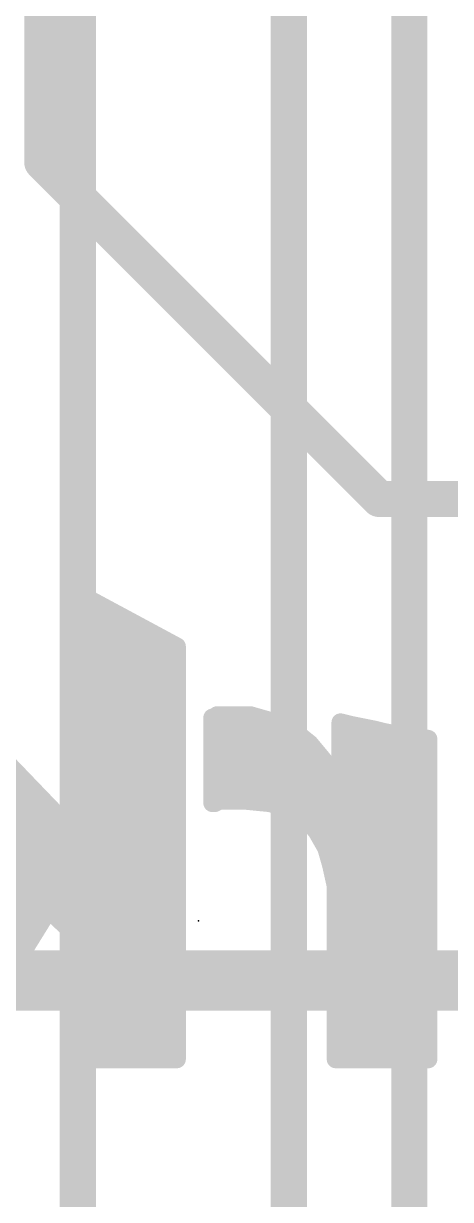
# Model space of a CAD drawing. Extents: x -41 to 66, y -18 to 51.
# Drawn here: x 6.121 to 7.92, y 35.147 to 40.104 of the extents above; entities that cross this region are included whole.
import ezdxf

# ---------------------------------------------------------------- set-up
doc = ezdxf.new("R2010")
doc.units = 0
for name, color, linetype in [('1', 12, 'CONTINUOUS'), ('16', 132, 'CONTINUOUS'), ('21', 41, 'CONTINUOUS'), ('22', 40, 'CONTINUOUS'), ('24', 53, 'CONTINUOUS')]:
    doc.layers.add(name, color=color, linetype=linetype)

msp = doc.modelspace()

# ---------------------------------------------------------------- linework, layer by layer
at = {"layer": '1', "const_width": 0.1524}
for points in [[(6.2, 42.62), (6.2, 39.52)], [(6.2, 39.52), (7.62, 38.1)], [(7.62, 38.1), (13.97, 38.1)]]:
    msp.add_lwpolyline(points, dxfattribs=at)
at = {"layer": '1', "const_width": 0.0762}
for points in [[(6.2269, 39.5469, 1), (6.1731, 39.4931)], [(6.1619, 39.52, 1), (6.2381, 39.52)], [(7.62, 38.1381, 1), (7.62, 38.0619)], [(7.5931, 38.0731, 1), (7.6469, 38.1269)]]:
    msp.add_lwpolyline(points, format="xyb", dxfattribs=at)
at = {"layer": '16', "const_width": 0.1524}
for points in [[(6.35, 44.45), (6.35, 26.162)], [(7.239, 42.799), (7.239, 26.67)], [(7.747, 40.767), (7.747, 28.067)]]:
    msp.add_lwpolyline(points, dxfattribs=at)
at = {"layer": '21', "const_width": 0.254}
msp.add_lwpolyline([(0.5, 36.07), (10.5, 36.07)], dxfattribs=at)
at = {"layer": '22', "const_width": 0.0762}
for points in [[(6.767, 37.478), (6.377, 37.688)], [(6.377, 37.688), (6.377, 36.648)], [(6.377, 37.6428), (6.4609, 37.6428)], [(6.377, 37.5666), (6.6025, 37.5666)], [(6.377, 37.4904), (6.744, 37.4904)], [(6.767, 35.738), (6.767, 37.478)], [(6.377, 37.4142), (6.767, 37.4142)], [(6.377, 37.338), (6.767, 37.338)], [(6.377, 37.2618), (6.767, 37.2618)], [(6.377, 36.648), (5.887, 37.158)], [(6.377, 37.1856), (6.767, 37.1856)], [(6.927, 37.178), (6.917, 37.178)], [(6.917, 37.178), (6.917, 36.818)], [(6.937, 37.188), (6.927, 37.178)], [(6.9346, 37.1856), (7.0854, 37.1856)], [(7.077, 37.188), (6.937, 37.188)], [(7.147, 37.168), (7.077, 37.188)], [(7.207, 37.148), (7.147, 37.168)], [(7.277, 37.108), (7.207, 37.148)], [(7.497, 37.148), (7.457, 37.158)], [(7.457, 37.158), (7.457, 36.888)], [(7.597, 37.128), (7.497, 37.148)], [(6.377, 37.1094), (6.767, 37.1094)], [(6.917, 37.1094), (7.2746, 37.1094)], [(7.327, 37.068), (7.277, 37.108)], [(7.457, 37.1094), (7.68, 37.1094)], [(7.637, 37.118), (7.597, 37.128)], [(7.687, 37.108), (7.637, 37.118)], [(7.737, 37.108), (7.687, 37.108)], [(7.777, 37.098), (7.737, 37.108)], [(7.827, 37.088), (7.777, 37.098)], [(7.377, 37.008), (7.327, 37.068)], [(7.827, 35.738), (7.827, 37.088)], [(6.377, 37.0332), (6.767, 37.0332)], [(6.917, 37.0332), (7.356, 37.0332)], [(7.417, 36.958), (7.377, 37.008)], [(7.457, 37.0332), (7.827, 37.0332)], [(6.377, 36.957), (6.767, 36.957)], [(6.917, 36.957), (7.4176, 36.957)], [(7.457, 36.888), (7.417, 36.958)], [(7.457, 36.957), (7.827, 36.957)], [(5.7095, 36.8808), (6.1533, 36.8808)], [(6.377, 36.8808), (6.767, 36.8808)], [(6.917, 36.8808), (7.827, 36.8808)], [(5.7872, 36.8046), (6.2265, 36.8046)], [(6.377, 36.8046), (6.767, 36.8046)], [(6.917, 36.818), (6.927, 36.818)], [(6.927, 36.818), (6.947, 36.828)], [(6.947, 36.828), (7.057, 36.828)], [(7.057, 36.828), (7.157, 36.818)], [(7.157, 36.818), (7.237, 36.798)], [(7.2106, 36.8046), (7.827, 36.8046)], [(7.237, 36.798), (7.307, 36.758)], [(7.307, 36.758), (7.357, 36.698)], [(5.8649, 36.7284), (6.2998, 36.7284)], [(6.377, 36.7284), (6.767, 36.7284)], [(7.3317, 36.7284), (7.827, 36.7284)], [(5.9425, 36.6522), (6.373, 36.6522)], [(6.377, 36.6522), (6.767, 36.6522)], [(7.357, 36.698), (7.397, 36.628)], [(7.3832, 36.6522), (7.827, 36.6522)], [(7.397, 36.628), (7.417, 36.558)], [(5.9164, 36.576), (6.767, 36.576)], [(7.4119, 36.576), (7.827, 36.576)], [(7.417, 36.558), (7.437, 36.468)], [(5.8664, 36.4998), (6.767, 36.4998)], [(7.4299, 36.4998), (7.827, 36.4998)], [(7.437, 36.468), (7.437, 35.738)], [(5.8165, 36.4236), (6.767, 36.4236)], [(7.437, 36.4236), (7.827, 36.4236)], [(5.837, 35.738), (6.227, 36.368)], [(6.227, 36.368), (6.377, 36.228)], [(5.7665, 36.3474), (6.2142, 36.3474)], [(6.2491, 36.3474), (6.767, 36.3474)], [(7.437, 36.3474), (7.827, 36.3474)], [(5.7165, 36.2712), (6.1671, 36.2712)], [(6.3307, 36.2712), (6.767, 36.2712)], [(7.437, 36.2712), (7.827, 36.2712)], [(6.377, 36.228), (6.377, 35.738)], [(5.6666, 36.195), (6.1199, 36.195)], [(6.377, 36.195), (6.767, 36.195)], [(7.437, 36.195), (7.827, 36.195)], [(6.377, 36.1188), (6.767, 36.1188)], [(7.437, 36.1188), (7.827, 36.1188)], [(6.377, 36.0426), (6.767, 36.0426)], [(7.437, 36.0426), (7.827, 36.0426)], [(6.377, 35.9664), (6.767, 35.9664)], [(7.437, 35.9664), (7.827, 35.9664)], [(6.377, 35.8902), (6.767, 35.8902)], [(7.437, 35.8902), (7.827, 35.8902)], [(6.377, 35.814), (6.767, 35.814)], [(7.437, 35.814), (7.827, 35.814)], [(6.377, 35.738), (6.767, 35.738)], [(7.437, 35.738), (7.827, 35.738)]]:
    msp.add_lwpolyline(points, dxfattribs=at)
at = {"layer": '22', "const_width": 0.0381}
for points in [[(6.386, 37.7048, 1), (6.368, 37.6712)], [(6.3961, 37.688, 1), (6.358, 37.688)], [(6.377, 37.6619, 1), (6.377, 37.6238)], [(6.4609, 37.6238, 1), (6.4609, 37.6619)], [(6.377, 37.5857, 1), (6.377, 37.5476)], [(6.6025, 37.5476, 1), (6.6025, 37.5857)], [(6.377, 37.5095, 1), (6.377, 37.4714)], [(6.744, 37.4714, 1), (6.744, 37.5095)], [(6.7861, 37.478, 1), (6.748, 37.478)], [(6.758, 37.4612, 1), (6.776, 37.4948)], [(6.377, 37.4333, 1), (6.377, 37.3952)], [(6.767, 37.3952, 1), (6.767, 37.4333)], [(6.377, 37.3571, 1), (6.377, 37.319)], [(6.767, 37.319, 1), (6.767, 37.3571)], [(6.377, 37.2809, 1), (6.377, 37.2428)], [(6.767, 37.2428, 1), (6.767, 37.2809)], [(6.377, 37.2047, 1), (6.377, 37.1666)], [(6.767, 37.1666, 1), (6.767, 37.2047)], [(6.917, 37.1971, 1), (6.917, 37.159)], [(6.9361, 37.178, 1), (6.898, 37.178)], [(6.9135, 37.1915, 1), (6.9405, 37.1645)], [(6.9346, 37.2047, 1), (6.9346, 37.1666)], [(6.937, 37.2071, 1), (6.937, 37.169)], [(6.9505, 37.1745, 1), (6.9235, 37.2015)], [(6.927, 37.159, 1), (6.927, 37.1971)], [(7.0822, 37.2063, 1), (7.0718, 37.1697)], [(7.077, 37.169, 1), (7.077, 37.2071)], [(7.0854, 37.1666, 1), (7.0854, 37.2047)], [(7.153, 37.1861, 1), (7.141, 37.1499)], [(7.1418, 37.1497, 1), (7.1522, 37.1863)], [(7.2165, 37.1645, 1), (7.1975, 37.1315)], [(7.201, 37.1299, 1), (7.213, 37.1661)], [(7.4616, 37.1765, 1), (7.4524, 37.1395)], [(7.4761, 37.158, 1), (7.438, 37.158)], [(7.5007, 37.1667, 1), (7.4933, 37.1293)], [(7.4924, 37.1295, 1), (7.5016, 37.1665)], [(6.377, 37.1285, 1), (6.377, 37.0904)], [(6.767, 37.0904, 1), (6.767, 37.1285)], [(6.917, 37.1285, 1), (6.917, 37.0904)], [(7.2889, 37.1229, 1), (7.2651, 37.0931)], [(7.2675, 37.0915, 1), (7.2865, 37.1245)], [(7.2746, 37.0904, 1), (7.2746, 37.1285)], [(7.457, 37.1285, 1), (7.457, 37.0904)], [(7.6016, 37.1465, 1), (7.5924, 37.1095)], [(7.5933, 37.1093, 1), (7.6007, 37.1467)], [(7.6407, 37.1367, 1), (7.6333, 37.0993)], [(7.6324, 37.0995, 1), (7.6416, 37.1365)], [(7.687, 37.1271, 1), (7.687, 37.089)], [(7.68, 37.0904, 1), (7.68, 37.1285)], [(7.6833, 37.0893, 1), (7.6907, 37.1267)], [(7.7416, 37.1265, 1), (7.7324, 37.0895)], [(7.737, 37.089, 1), (7.737, 37.1271)], [(7.7807, 37.1167, 1), (7.7733, 37.0793)], [(7.7724, 37.0795, 1), (7.7816, 37.1165)], [(7.3416, 37.0802, 1), (7.3124, 37.0558)], [(7.3151, 37.0531, 1), (7.3389, 37.0829)], [(7.846, 37.088, 1), (7.8079, 37.088)], [(7.8233, 37.0693, 1), (7.8307, 37.1067)], [(6.377, 37.0523, 1), (6.377, 37.0142)], [(6.767, 37.0142, 1), (6.767, 37.0523)], [(6.917, 37.0523, 1), (6.917, 37.0142)], [(7.356, 37.0142, 1), (7.356, 37.0523)], [(7.3919, 37.0199, 1), (7.3621, 36.9961)], [(7.3624, 36.9958, 1), (7.3916, 37.0202)], [(7.457, 37.0523, 1), (7.457, 37.0142)], [(7.827, 37.0142, 1), (7.827, 37.0523)], [(6.377, 36.9761, 1), (6.377, 36.938)], [(6.767, 36.938, 1), (6.767, 36.9761)], [(6.917, 36.9761, 1), (6.917, 36.938)], [(7.4335, 36.9675, 1), (7.4005, 36.9485)], [(7.4021, 36.9461, 1), (7.4319, 36.9699)], [(7.4176, 36.938, 1), (7.4176, 36.9761)], [(7.457, 36.9761, 1), (7.457, 36.938)], [(7.827, 36.938, 1), (7.827, 36.9761)], [(6.1533, 36.8618, 1), (6.1533, 36.8999)], [(6.377, 36.8999, 1), (6.377, 36.8618)], [(6.767, 36.8618, 1), (6.767, 36.8999)], [(6.917, 36.8999, 1), (6.917, 36.8618)], [(7.438, 36.888, 1), (7.4761, 36.888)], [(7.4405, 36.8785, 1), (7.4735, 36.8975)], [(7.827, 36.8618, 1), (7.827, 36.8999)], [(6.2265, 36.7856, 1), (6.2265, 36.8237)], [(6.377, 36.8237, 1), (6.377, 36.7856)], [(6.767, 36.7856, 1), (6.767, 36.8237)], [(6.917, 36.8371, 1), (6.917, 36.799)], [(6.898, 36.818, 1), (6.9361, 36.818)], [(6.9185, 36.835, 1), (6.9355, 36.801)], [(6.927, 36.799, 1), (6.927, 36.8371)], [(6.947, 36.8471, 1), (6.947, 36.809)], [(6.9555, 36.811, 1), (6.9385, 36.845)], [(7.0589, 36.847, 1), (7.0551, 36.809)], [(7.057, 36.809, 1), (7.057, 36.8471)], [(7.1616, 36.8365, 1), (7.1524, 36.7995)], [(7.1551, 36.799, 1), (7.1589, 36.837)], [(7.2106, 36.8237, 1), (7.2106, 36.7856)], [(7.2465, 36.8145, 1), (7.2275, 36.7815)], [(7.827, 36.7856, 1), (7.827, 36.8237)], [(7.2324, 36.7795, 1), (7.2416, 36.8165)], [(7.3216, 36.7702, 1), (7.2924, 36.7458)], [(7.2975, 36.7415, 1), (7.3165, 36.7745)], [(6.2998, 36.7094, 1), (6.2998, 36.7475)], [(6.377, 36.7475, 1), (6.377, 36.7094)], [(6.767, 36.7094, 1), (6.767, 36.7475)], [(7.3317, 36.7475, 1), (7.3317, 36.7094)], [(7.827, 36.7094, 1), (7.827, 36.7475)], [(6.377, 36.6713, 1), (6.377, 36.6332)], [(6.373, 36.6332, 1), (6.373, 36.6713)], [(6.767, 36.6332, 1), (6.767, 36.6713)], [(7.3735, 36.7075, 1), (7.3405, 36.6885)], [(7.3424, 36.6858, 1), (7.3716, 36.7102)], [(7.3832, 36.6713, 1), (7.3832, 36.6332)], [(7.827, 36.6332, 1), (7.827, 36.6713)], [(6.358, 36.648, 1), (6.3961, 36.648)], [(6.3633, 36.6348, 1), (6.3907, 36.6612)], [(7.4153, 36.6332, 1), (7.3787, 36.6228)], [(7.3805, 36.6185, 1), (7.4135, 36.6375)], [(6.767, 36.557, 1), (6.767, 36.5951)], [(7.4119, 36.5951, 1), (7.4119, 36.557)], [(7.4356, 36.5621, 1), (7.3984, 36.5539)], [(7.827, 36.557, 1), (7.827, 36.5951)], [(7.3987, 36.5528, 1), (7.4353, 36.5632)], [(6.767, 36.4808, 1), (6.767, 36.5189)], [(7.4299, 36.5189, 1), (7.4299, 36.4808)], [(7.4561, 36.468, 1), (7.418, 36.468)], [(7.4184, 36.4639, 1), (7.4556, 36.4721)], [(7.827, 36.4808, 1), (7.827, 36.5189)], [(6.767, 36.4046, 1), (6.767, 36.4427)], [(7.437, 36.4427, 1), (7.437, 36.4046)], [(7.827, 36.4046, 1), (7.827, 36.4427)], [(6.24, 36.3819, 1), (6.214, 36.3541)], [(6.2432, 36.358, 1), (6.2108, 36.378)], [(6.2142, 36.3284, 1), (6.2142, 36.3665)], [(6.2491, 36.3665, 1), (6.2491, 36.3284)], [(6.767, 36.3284, 1), (6.767, 36.3665)], [(7.437, 36.3665, 1), (7.437, 36.3284)], [(7.827, 36.3284, 1), (7.827, 36.3665)], [(6.1671, 36.2522, 1), (6.1671, 36.2903)], [(6.3307, 36.2903, 1), (6.3307, 36.2522)], [(6.767, 36.2522, 1), (6.767, 36.2903)], [(7.437, 36.2903, 1), (7.437, 36.2522)], [(7.827, 36.2522, 1), (7.827, 36.2903)], [(6.3961, 36.228, 1), (6.358, 36.228)], [(6.364, 36.2141, 1), (6.39, 36.2419)], [(6.1199, 36.176, 1), (6.1199, 36.2141)], [(6.377, 36.2141, 1), (6.377, 36.176)], [(6.767, 36.176, 1), (6.767, 36.2141)], [(7.437, 36.2141, 1), (7.437, 36.176)], [(7.827, 36.176, 1), (7.827, 36.2141)], [(6.377, 36.1379, 1), (6.377, 36.0998)], [(6.767, 36.0998, 1), (6.767, 36.1379)], [(7.437, 36.1379, 1), (7.437, 36.0998)], [(7.827, 36.0998, 1), (7.827, 36.1379)], [(6.377, 36.0617, 1), (6.377, 36.0236)], [(6.767, 36.0236, 1), (6.767, 36.0617)], [(7.437, 36.0617, 1), (7.437, 36.0236)], [(7.827, 36.0236, 1), (7.827, 36.0617)], [(6.377, 35.9855, 1), (6.377, 35.9474)], [(6.767, 35.9474, 1), (6.767, 35.9855)], [(7.437, 35.9855, 1), (7.437, 35.9474)], [(7.827, 35.9474, 1), (7.827, 35.9855)], [(6.377, 35.9093, 1), (6.377, 35.8712)], [(6.767, 35.8712, 1), (6.767, 35.9093)], [(7.437, 35.9093, 1), (7.437, 35.8712)], [(7.827, 35.8712, 1), (7.827, 35.9093)], [(6.377, 35.8331, 1), (6.377, 35.795)], [(6.767, 35.795, 1), (6.767, 35.8331)], [(7.437, 35.8331, 1), (7.437, 35.795)], [(7.827, 35.795, 1), (7.827, 35.8331)], [(6.377, 35.757, 1), (6.377, 35.7189)], [(6.358, 35.738, 1), (6.3961, 35.738)], [(6.748, 35.738, 1), (6.7861, 35.738)], [(6.767, 35.7189, 1), (6.767, 35.757)], [(7.437, 35.757, 1), (7.437, 35.7189)], [(7.418, 35.738, 1), (7.4561, 35.738)], [(7.8079, 35.738, 1), (7.846, 35.738)], [(7.827, 35.7189, 1), (7.827, 35.757)]]:
    msp.add_lwpolyline(points, format="xyb", dxfattribs=at)
at = {"layer": '24'}
msp.add_point((6.858, 36.322), dxfattribs=at)

doc.saveas('drawing.dxf')
